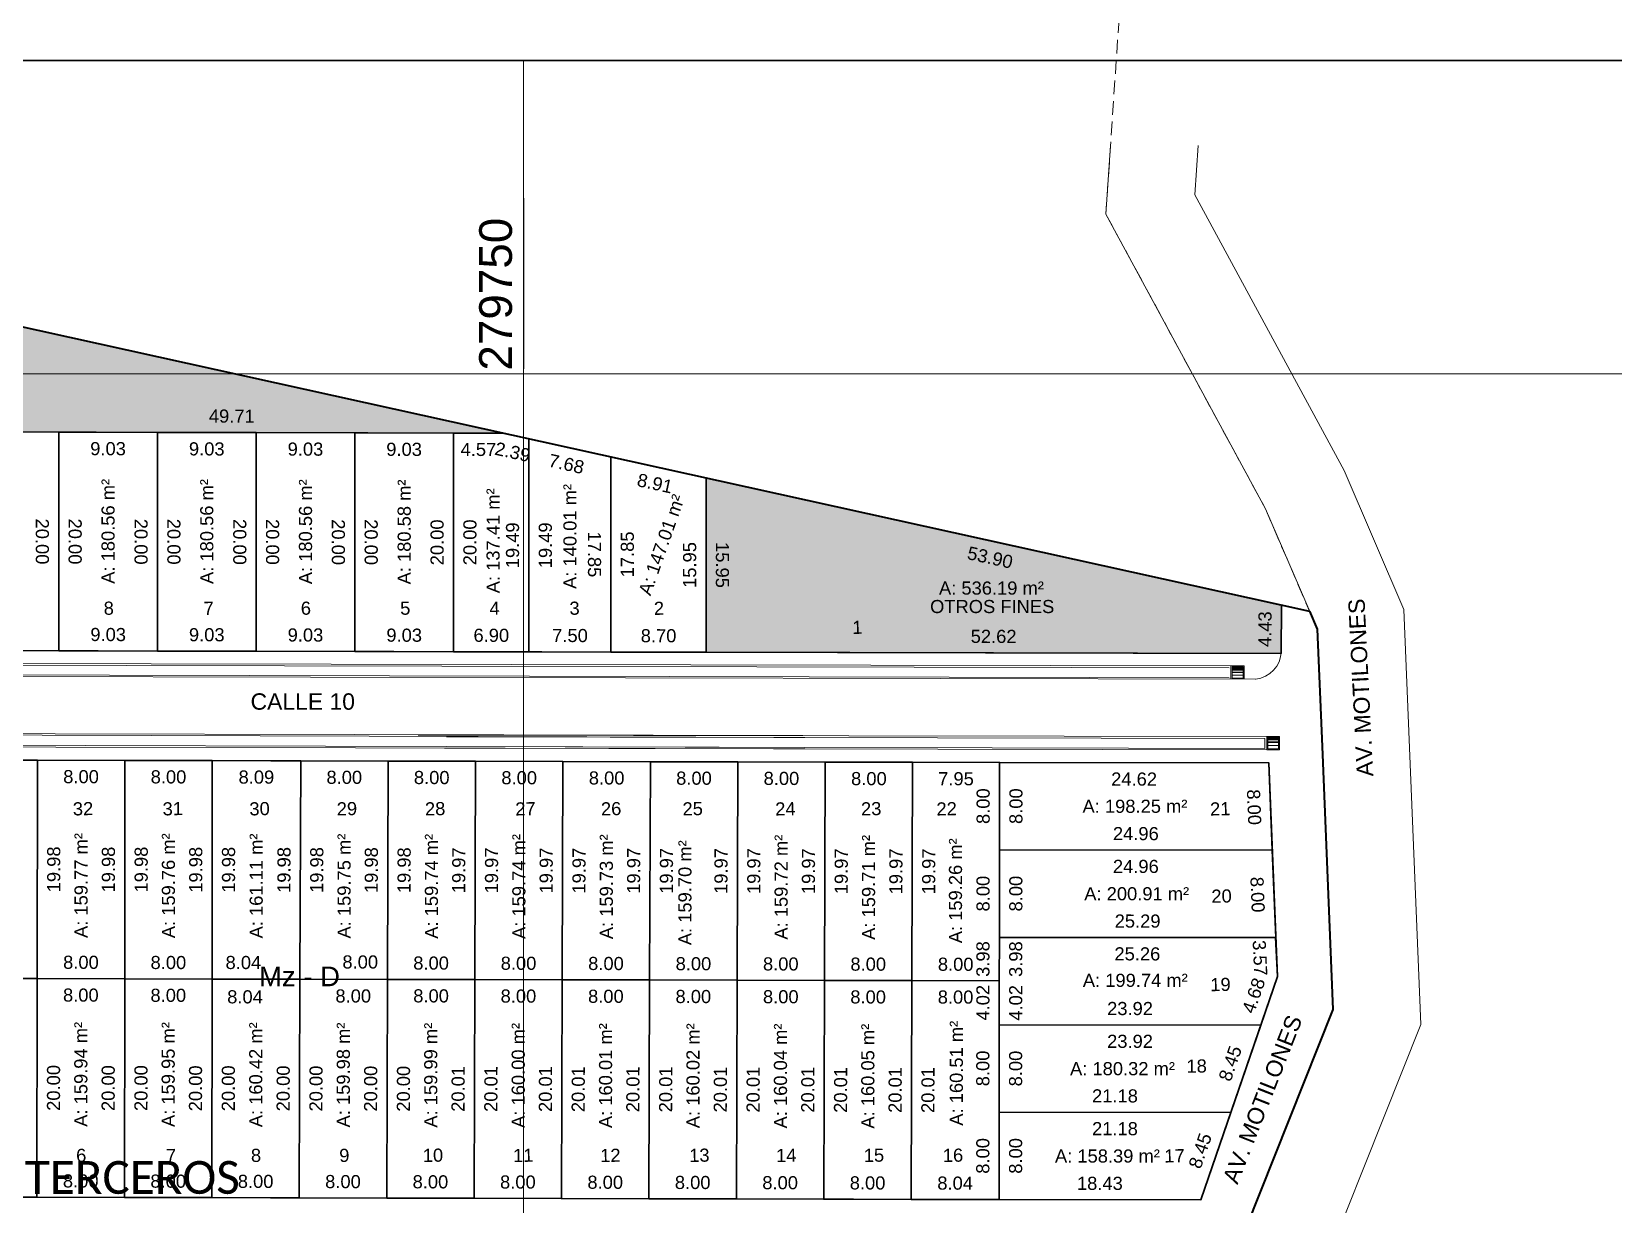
# Model space of a CAD drawing. Header units: inches. Extents: x 0 to 280406, y 0 to 9336832.
# Drawn here: x 279705 to 279849.7, y 9336524 to 9336631.3 of the extents above; entities that cross this region are included whole.
import ezdxf
from ezdxf.enums import TextEntityAlignment as Align

# ---------------------------------------------------------------- set-up
doc = ezdxf.new("R2010")
doc.units = ezdxf.units.IN
doc.header["$MEASUREMENT"] = 0
doc.linetypes.add('DASHED2', pattern=[0.375, 0.25, -0.125])
for name, color, linetype in [('CENTRO', 6, 'Continuous'), ('COORD', 7, 'Continuous'), ('Cotas', 7, 'Continuous'), ('GRILLA', 7, 'Continuous'), ('PDF_Text', 1, 'Continuous'), ('PLUMA - 04', 6, 'Continuous'), ('UC_TEXT', 7, 'Continuous')]:
    doc.layers.add(name, color=color, linetype=linetype)
for name, color, linetype, lineweight in [('LOTES', 1, 'Continuous', 30), ('manzanas', 5, 'Continuous', 30), ('MANZANEO', 4, 'Continuous', 35)]:
    doc.layers.add(name, color=color, linetype=linetype, lineweight=lineweight)
for name, color, linetype, true_color in [('PDF_corte vias', 21, 'Continuous', 0xff9f7f), ('PDF_MANZANAS-ORIGINALES', 145, 'Continuous', 0x4a8395), ('PREDIO_RURAL_PRI', 7, 'Continuous', 0xffffff)]:
    doc.layers.add(name, color=color, linetype=linetype, true_color=true_color)
doc.styles.add('Legend', font='calibri.ttf')
doc.styles.add('OCAS', font='arial.ttf')
doc.styles.add('PDF Arial-Black', font='arial.ttf')
doc.styles.get("Standard").update_dxf_attribs({"font": 'arial.ttf'})
doc.dimstyles.get("Standard").update_dxf_attribs({"dimtxt": 0.18, "dimasz": 0.18, "dimexe": 0.18, "dimexo": 0.0625, "dimgap": 0.09, "dimtad": 0, "dimtih": 1, "dimtoh": 1, "dimdec": 4, "dimzin": 0, "dimdsep": 46, "dimtxsty": 'Standard', "dimcen": 0.09, "dimadec": 0, "dimazin": 0, "dimtfac": 1, "dimtdec": 4, "dimtofl": 0, "dimtmove": 0, "dimatfit": 3, "dimfxl": 1, "dimtolj": 1, "dimtzin": 0, "dimarcsym": 0})

# ---------------------------------------------------------------- blocks, each defined once
blk = doc.blocks.new('*D16')
at = {"layer": 'COORD', "color": 0, "lineweight": -2, "transparency": 16777216}
blk.add_line((279750, 9336616.04), (279750, 9336600.44), dxfattribs=at)
at = {"layer": 'Defpoints', "color": 0, "transparency": 16777216}
for p in [(279750, 9336616.1), (279750, 9336615.1), (0, 0)]:
    blk.add_point(p, dxfattribs=at)
at = {"layer": 'COORD', "color": 0, "lineweight": 0, "transparency": 16777216, "insert": (279747.47, 9336607.27), "char_height": 3, "attachment_point": 5, "rotation": 90}
blk.add_mtext('\\A1;279750', dxfattribs=at)
blk = doc.blocks.new('*D18')
at = {"layer": 'COORD', "color": 0, "lineweight": -2, "transparency": 16777216}
blk.add_line((279900, 9336616.04), (279900, 9336600.44), dxfattribs=at)
at = {"layer": 'Defpoints', "color": 0, "transparency": 16777216}
for p in [(279900, 9336616.1), (279900, 9336615.1), (0, 0)]:
    blk.add_point(p, dxfattribs=at)
at = {"layer": 'COORD', "color": 0, "lineweight": 0, "transparency": 16777216, "insert": (279897.47, 9336607.27), "char_height": 3, "attachment_point": 5, "rotation": 90}
blk.add_mtext('\\A1;279900', dxfattribs=at)
blk = doc.blocks.new('*D28')
at = {"layer": 'COORD', "color": 0, "lineweight": -2, "transparency": 16777216}
blk.add_line((279995.36, 9336600), (279977.48, 9336600), dxfattribs=at)
at = {"layer": 'Defpoints', "color": 0, "transparency": 16777216}
for p in [(279994.42, 9336600), (279995.42, 9336600), (0, 0)]:
    blk.add_point(p, dxfattribs=at)
at = {"layer": 'COORD', "color": 0, "lineweight": 0, "transparency": 16777216, "insert": (279985.45, 9336602.53), "char_height": 3, "attachment_point": 5}
blk.add_mtext('\\A1;9336600', dxfattribs=at)

msp = doc.modelspace()

# ---------------------------------------------------------------- hatches: boundary and pattern name
at = {"layer": 'manzanas', "ltscale": 3}
h = msp.add_hatch(color=3, dxfattribs=at)
h.dxf.hatch_style = 1
h.paths.add_polyline_path([(279641.96, 9336618.03), (279638.06, 9336618.89), (279639.1, 9336614.81), (279636.25, 9336591.81), (279635.42, 9336580.39), (279633.65, 9336569.76), (279654.58, 9336569.82), (279656.97, 9336574.76), (279665.6, 9336574.74), (279665.6, 9336594.74), (279676.55, 9336594.72), (279687.51, 9336594.69), (279698.46, 9336594.67), (279748.17, 9336594.56)])
h.paths.add_polyline_path([(279659.35, 9336575.33), (279663.23, 9336575.32), (279663.23, 9336577.16), (279659.35, 9336577.17)], flags=24)
h.paths.add_polyline_path([(279654.42, 9336570.8), (279656.11, 9336574.29), (279654.45, 9336575.09), (279652.76, 9336571.6)], flags=24)
h.paths.add_polyline_path([(279641.71, 9336570.36), (279646.52, 9336570.37), (279646.51, 9336572.21), (279641.7, 9336572.2)], flags=24)
h.paths.add_polyline_path([(279636.53, 9336572.3), (279637.32, 9336577.05), (279635.51, 9336577.35), (279634.72, 9336572.61)], flags=24)
h.paths.add_polyline_path([(279638.08, 9336583.52), (279638.43, 9336588.32), (279636.6, 9336588.45), (279636.25, 9336583.66)], flags=24)
h.paths.add_polyline_path([(279639.79, 9336600.62), (279640.38, 9336605.4), (279638.55, 9336605.62), (279637.96, 9336600.85)], flags=24)
h.paths.add_polyline_path([(279638.81, 9336617.88), (279639.76, 9336614.13), (279641.51, 9336614.58), (279640.56, 9336618.33)], flags=24)
h.paths.add_polyline_path([(279691.74, 9336604.55), (279697.34, 9336603.31), (279697.74, 9336605.1), (279692.14, 9336606.34)], flags=24)
h.paths.add_polyline_path([(279720.91, 9336595.2), (279725.72, 9336595.19), (279725.72, 9336597.02), (279720.92, 9336597.03)], flags=24)
h.paths.add_polyline_path([(279690.58, 9336595.26), (279695.39, 9336595.25), (279695.39, 9336597.09), (279690.59, 9336597.1)], flags=24)
h.paths.add_polyline_path([(279679.63, 9336595.28), (279684.44, 9336595.27), (279684.44, 9336597.11), (279679.63, 9336597.12)], flags=24)
h.paths.add_polyline_path([(279668.68, 9336595.31), (279673.48, 9336595.3), (279673.49, 9336597.14), (279668.68, 9336597.15)], flags=24)
h.paths.add_polyline_path([(279647.34, 9336590.36), (279658.48, 9336590.36), (279658.48, 9336592.2), (279647.34, 9336592.2)], flags=24)
h.paths.add_polyline_path([(279643.26, 9336586.48), (279662.7, 9336586.48), (279662.7, 9336588.34), (279643.26, 9336588.34)], flags=24)
h.paths.add_polyline_path([(279665.16, 9336582.14), (279665.16, 9336586.95), (279663.33, 9336586.95), (279663.33, 9336582.14)], flags=24)
h.paths.add_polyline_path([(279650.63, 9336588.18), (279653.1, 9336588.23), (279653.05, 9336590.7), (279650.58, 9336590.65)], flags=24)
at = {"layer": 'manzanas', "ltscale": 3, "true_color": 0xf26722}
h = msp.add_hatch(color=30, dxfattribs=at)
h.dxf.hatch_style = 1
h.paths.add_polyline_path([(279819.32, 9336574.41), (279819.33, 9336578.84), (279766.7, 9336590.47), (279766.7, 9336574.52)])
h.paths.add_polyline_path([(279786.8, 9336577.7), (279786.8, 9336579.7), (279799.2, 9336579.7), (279799.2, 9336577.7)], flags=24)
h.paths.add_polyline_path([(279779.76, 9336577.69), (279780.64, 9336577.71), (279780.68, 9336575.91), (279779.8, 9336575.89)], flags=24)
h.paths.add_polyline_path([(279790.04, 9336582.75), (279790.47, 9336584.71), (279795.94, 9336583.5), (279795.51, 9336581.54)], flags=24)
h.paths.add_polyline_path([(279818.82, 9336574.59), (279816.82, 9336574.6), (279816.83, 9336579.06), (279818.83, 9336579.05)], flags=24)
h.paths.add_polyline_path([(279790.51, 9336574.97), (279790.52, 9336576.97), (279796.12, 9336576.96), (279796.11, 9336574.96)], flags=24)
h.paths.add_polyline_path([(279767.2, 9336584.99), (279769.2, 9336584.99), (279769.2, 9336579.62), (279767.2, 9336579.62)], flags=24)
h.paths.add_polyline_path([(279787.61, 9336579.39), (279787.61, 9336581.39), (279801.1, 9336581.39), (279801.1, 9336579.39)], flags=24)

# ---------------------------------------------------------------- linework, layer by layer
at = {"layer": 'CENTRO', "color": 0, "linetype": 'DASHED2', "lineweight": 5, "ltscale": 5}
msp.add_lwpolyline([(279821.91, 9336578.27), (279638.06, 9336618.89), (279637.03, 9336622.97), (279621.64, 9336650.77), (279600.41, 9336707.63), (279781.05, 9336711.54), (279791.85, 9336697.7), (279795.3, 9336683.59), (279803.39, 9336652.41), (279804.86, 9336638.03), (279803.28, 9336614.59), (279817.87, 9336587.64)], close=True, dxfattribs=at)
msp.add_lwpolyline([(279821.91, 9336578.27), (279638.06, 9336618.89), (279637.03, 9336622.97), (279621.64, 9336650.77), (279600.41, 9336707.63), (279781.05, 9336711.54), (279791.85, 9336697.7), (279795.3, 9336683.59), (279803.39, 9336652.41), (279804.86, 9336638.03), (279803.28, 9336614.59), (279817.87, 9336587.64)], close=True, dxfattribs=at)
at = {"layer": 'CENTRO', "color": 0, "lineweight": 5}
for points in [[(279637.56, 9336620.88), (279639.1, 9336614.82), (279636.25, 9336591.81), (279635.42, 9336580.39), (279632.33, 9336561.8), (279628.85, 9336556.48), (279605.2, 9336534.81), (279612.05, 9336529.38), (279639.31, 9336507.83), (279670.03, 9336496.51), (279698.98, 9336495.1), (279726.04, 9336493.22), (279812.91, 9336493.18), (279812.06, 9336511.76), (279824.05, 9336541.86), (279822.63, 9336576.63), (279817.87, 9336587.64), (279803.28, 9336614.6), (279803.71, 9336620.88)], [(279811.73, 9336620.88), (279811.42, 9336616.37), (279825.09, 9336591.14), (279830.55, 9336578.44), (279832.1, 9336540.47), (279820.12, 9336510.4), (279821.27, 9336485.04), (280296.38, 9336613.71), (280292.51, 9336620.88)]]:
    msp.add_lwpolyline(points, dxfattribs=at)
at = {"layer": 'GRILLA', "lineweight": 0}
for p, q in [((279750, 9335879.51), (279750, 9336628.63)), ((279422.77, 9336600), (279995.42, 9336600))]:
    msp.add_line(p, q, dxfattribs=at)
at = {"layer": 'LOTES'}
for points in [[(279665.6, 9336594.74), (279676.55, 9336594.72), (279687.51, 9336594.69), (279698.46, 9336594.67), (279748.17, 9336594.56), (279641.96, 9336618.03), (279638.06, 9336618.89), (279639.1, 9336614.81), (279636.25, 9336591.81), (279635.42, 9336580.39), (279633.65, 9336569.76), (279654.58, 9336569.82), (279656.97, 9336574.76), (279665.6, 9336574.74)], [(279707.49, 9336594.65), (279698.46, 9336594.67), (279698.46, 9336574.67), (279707.49, 9336574.65)], [(279716.52, 9336594.63), (279707.49, 9336594.65), (279707.49, 9336574.65), (279716.52, 9336574.63)], [(279725.55, 9336594.61), (279716.52, 9336594.63), (279716.52, 9336574.63), (279725.55, 9336574.61)], [(279734.57, 9336594.59), (279725.55, 9336594.61), (279725.55, 9336574.61), (279734.57, 9336574.59)], [(279743.6, 9336594.57), (279734.57, 9336594.59), (279734.57, 9336574.59), (279743.6, 9336574.57)], [(279750.5, 9336594.05), (279748.17, 9336594.56), (279743.6, 9336594.57), (279743.6, 9336574.57), (279750.5, 9336574.56)], [(279758, 9336592.39), (279750.5, 9336594.05), (279750.5, 9336574.56), (279758, 9336574.54)], [(279766.7, 9336590.47), (279758, 9336592.39), (279758, 9336574.54), (279766.7, 9336574.52)], [(279766.7, 9336590.47), (279766.7, 9336574.52), (279819.32, 9336574.41), (279819.33, 9336578.84)], [(279705.54, 9336564.65), (279697.54, 9336564.67), (279697.52, 9336544.69), (279705.52, 9336544.67)], [(279713.54, 9336564.63), (279705.54, 9336564.65), (279705.52, 9336544.67), (279713.52, 9336544.65)], [(279721.53, 9336564.61), (279713.54, 9336564.63), (279713.52, 9336544.65), (279721.51, 9336544.63)], [(279729.62, 9336564.59), (279721.53, 9336564.61), (279721.51, 9336544.63), (279729.55, 9336544.61)], [(279737.62, 9336564.57), (279729.62, 9336564.59), (279729.55, 9336544.61), (279737.55, 9336544.6)], [(279745.61, 9336564.55), (279737.62, 9336564.57), (279737.55, 9336544.6), (279745.55, 9336544.58)], [(279753.61, 9336564.53), (279745.61, 9336564.55), (279745.55, 9336544.58), (279753.55, 9336544.56)], [(279761.61, 9336564.51), (279753.61, 9336564.53), (279753.55, 9336544.56), (279761.54, 9336544.54)], [(279769.61, 9336564.49), (279761.61, 9336564.51), (279761.54, 9336544.54), (279761.54, 9336544.54), (279769.54, 9336544.52)], [(279777.6, 9336564.47), (279769.61, 9336564.49), (279769.54, 9336544.52), (279777.54, 9336544.5)], [(279785.6, 9336564.46), (279777.6, 9336564.47), (279777.54, 9336544.5), (279785.54, 9336544.48)], [(279793.54, 9336556.44), (279793.55, 9336564.44), (279785.6, 9336564.46), (279785.54, 9336544.48), (279793.53, 9336544.47), (279793.54, 9336548.44)], [(279818.18, 9336564.41), (279793.55, 9336564.44), (279793.54, 9336556.44), (279818.5, 9336556.41)], [(279818.5, 9336556.41), (279793.54, 9336556.44), (279793.54, 9336548.44), (279818.83, 9336548.42)], [(279818.97, 9336544.85), (279818.79, 9336548.42), (279793.54, 9336548.44), (279793.53, 9336544.47), (279793.53, 9336540.44), (279817.45, 9336540.42)], [(279705.52, 9336544.67), (279697.52, 9336544.69), (279697.5, 9336524.69), (279705.5, 9336524.67)], [(279713.52, 9336544.65), (279705.52, 9336544.67), (279705.5, 9336524.67), (279713.5, 9336524.65)], [(279721.51, 9336544.63), (279713.52, 9336544.65), (279713.5, 9336524.65), (279721.49, 9336524.63)], [(279721.51, 9336544.63), (279729.55, 9336544.61), (279729.49, 9336524.61), (279721.49, 9336524.63)], [(279737.55, 9336544.6), (279729.55, 9336544.61), (279729.49, 9336524.61), (279737.49, 9336524.59)], [(279745.55, 9336544.58), (279737.55, 9336544.6), (279737.49, 9336524.59), (279745.48, 9336524.57)], [(279753.55, 9336544.56), (279745.55, 9336544.58), (279745.48, 9336524.57), (279753.48, 9336524.55)], [(279761.54, 9336544.54), (279753.55, 9336544.56), (279753.48, 9336524.55), (279761.48, 9336524.53)], [(279769.54, 9336544.52), (279761.54, 9336544.54), (279761.48, 9336524.53), (279769.48, 9336524.51)], [(279777.54, 9336544.5), (279769.54, 9336544.52), (279769.48, 9336524.51), (279777.47, 9336524.49)], [(279785.54, 9336544.48), (279777.54, 9336544.5), (279777.47, 9336524.49), (279785.47, 9336524.47)], [(279793.53, 9336540.44), (279793.53, 9336544.47), (279785.54, 9336544.48), (279785.47, 9336524.47), (279793.51, 9336524.45), (279793.52, 9336532.45)], [(279817.45, 9336540.42), (279793.53, 9336540.44), (279793.52, 9336532.45), (279814.7, 9336532.43)], [(279814.7, 9336532.43), (279793.52, 9336532.45), (279793.51, 9336524.45), (279811.95, 9336524.43)]]:
    msp.add_lwpolyline(points, close=True, dxfattribs=at)
at = {"layer": 'manzanas'}
msp.add_lwpolyline([(279422.77, 9336628.63), (279995.42, 9336628.63), (279995.42, 9335879.51), (279422.77, 9335879.51)], close=True, dxfattribs=at)
at = {"layer": 'manzanas', "color": 5, "lineweight": 30, "ltscale": 3}
for points in [[(279612.5, 9336529.02), (279634.81, 9336529), (279656.97, 9336574.76), (279819.32, 9336574.41), (279819.33, 9336578.84), (279641.96, 9336618.03), (279638.06, 9336618.89), (279639.1, 9336614.81), (279636.25, 9336591.81), (279635.42, 9336580.39), (279632.33, 9336561.79), (279628.85, 9336556.47), (279605.2, 9336534.81), (279612.05, 9336529.38)], [(279644.32, 9336524.78), (279673.51, 9336524.75), (279793.51, 9336524.45), (279811.95, 9336524.43), (279818.97, 9336544.85), (279818.18, 9336564.41), (279793.55, 9336564.44), (279673.55, 9336564.72), (279663.56, 9336564.75)]]:
    msp.add_lwpolyline(points, close=True, dxfattribs=at)
at = {"layer": 'PDF_corte vias', "lineweight": 9}
for points in [[(279814.71, 9336573.27), (279814.7, 9336572.05)], [(279814.71, 9336573.27), (279815.93, 9336573.27)], [(279815.92, 9336572.05), (279815.93, 9336573.27)], [(279819.17, 9336566.81), (279819.17, 9336565.59), (279818, 9336565.59), (279818, 9336566.81)]]:
    msp.add_lwpolyline(points, dxfattribs=at)
at = {"layer": 'PDF_MANZANAS-ORIGINALES', "lineweight": 9}
for points in [[(279655.8, 9336572.33), (279701.66, 9336572.3), (279816.96, 9336572.05)], [(279655.89, 9336572.53), (279699.31, 9336572.44), (279814.57, 9336572.19)], [(279656.32, 9336573.4), (279699.31, 9336573.34), (279814.57, 9336573.09)], [(279656.4, 9336573.57), (279699.45, 9336573.48), (279814.71, 9336573.27), (279814.7, 9336572.05), (279814.71, 9336573.27)], [(279814.84, 9336573.18), (279814.84, 9336572.05)], [(279815.84, 9336573.18), (279814.84, 9336573.18)], [(279815.84, 9336573.09), (279814.84, 9336573.09)], [(279815.84, 9336573.04), (279814.84, 9336573.04)], [(279815.84, 9336572.95), (279814.84, 9336572.95)], [(279815.84, 9336572.82), (279814.84, 9336572.82)], [(279815.83, 9336572.68), (279814.84, 9336572.68)], [(279815.83, 9336572.41), (279814.84, 9336572.41)], [(279815.83, 9336572.05), (279815.84, 9336573.18)], [(279815.83, 9336572.14), (279814.84, 9336572.14)], [(279815.83, 9336572.14), (279814.84, 9336572.14)], [(279815.83, 9336572.09), (279814.84, 9336572.1)], [(279815.83, 9336572.09), (279814.84, 9336572.1)], [(279775.75, 9336565.67), (279666.1, 9336565.92), (279666.1, 9336567.14), (279775.57, 9336566.89)], [(279666.1, 9336567.05), (279775.75, 9336566.71)], [(279740.38, 9336566.93), (279819.17, 9336566.81)], [(279818, 9336566.81), (279818, 9336565.59), (279818, 9336566.81), (279818, 9336565.59), (279742.77, 9336565.75)], [(279742.95, 9336565.89), (279817.82, 9336565.72), (279817.82, 9336566.63), (279742.95, 9336566.79)], [(279819.08, 9336566.81), (279819.08, 9336565.68), (279818.09, 9336565.68), (279818.09, 9336566.81)], [(279819.08, 9336566.76), (279818.09, 9336566.76)], [(279819.08, 9336566.67), (279818.09, 9336566.67)], [(279819.08, 9336566.62), (279818.09, 9336566.63)], [(279819.08, 9336566.53), (279818.09, 9336566.54)], [(279666.1, 9336566.1), (279775.75, 9336565.81)], [(279819.08, 9336566.4), (279818.09, 9336566.4)], [(279819.08, 9336566.26), (279818.09, 9336566.26)], [(279819.08, 9336565.99), (279818.09, 9336565.99)]]:
    msp.add_lwpolyline(points, dxfattribs=at)
msp.add_arc((279816.72, 9336574.65), 2.6, 275.7956, 358.2115, dxfattribs=at)
at = {"layer": 'PREDIO_RURAL_PRI', "color": 5, "lineweight": 35}
msp.add_lwpolyline([(279821.91, 9336578.27), (279822.62, 9336576.62), (279823.06, 9336565.91), (279824.04, 9336541.85), (279812.05, 9336511.75), (279812.9, 9336493.17), (279726.04, 9336493.21), (279698.97, 9336495.09), (279670.03, 9336496.5), (279639.3, 9336507.82), (279612.05, 9336529.38), (279605.2, 9336534.81), (279628.85, 9336556.47), (279632.33, 9336561.79), (279635.42, 9336580.39), (279636.25, 9336591.81), (279639.1, 9336614.81), (279638.06, 9336618.89)], close=True, dxfattribs=at)
at = {"layer": 'PREDIO_RURAL_PRI', "color": 1, "lineweight": 35}
msp.add_lwpolyline([(279821.91, 9336578.27), (279822.62, 9336576.62), (279823.06, 9336565.91), (279824.04, 9336541.85), (279812.05, 9336511.75), (279812.9, 9336493.17), (279726.04, 9336493.21), (279698.97, 9336495.09), (279670.03, 9336496.5), (279639.3, 9336507.82), (279612.05, 9336529.38), (279605.2, 9336534.81), (279628.85, 9336556.47), (279632.33, 9336561.79), (279635.42, 9336580.39), (279636.25, 9336591.81), (279639.1, 9336614.81), (279638.06, 9336618.89)], close=True, dxfattribs=at)

# ---------------------------------------------------------------- texts
at = {"layer": 'Cotas', "color": 0, "ltscale": 3}
msp.add_text('49.71', height=1.2, rotation=359.876, dxfattribs=at).set_placement((279723.32, 9336596.12), align=Align.MIDDLE_CENTER)
at = {"layer": 'Cotas', "color": 0}
for s, rotation, p in [('9.03', 359.876, (279712, 9336593.14)), ('9.03', 359.876, (279721.03, 9336593.12)), ('9.03', 359.876, (279730.06, 9336593.1)), ('9.03', 359.876, (279739.08, 9336593.08)), ('4.57', 359.8761, (279745.88, 9336593.07)), ('2.39', 347.541, (279749.01, 9336592.84)), ('7.68', 347.541, (279753.93, 9336591.75)), ('A: 180.56 m²', 90, (279712, 9336585.58)), ('A: 180.56 m²', 90, (279721.03, 9336585.56)), ('A: 180.56 m²', 90, (279730.06, 9336585.54)), ('A: 180.58 m²', 90, (279739.09, 9336585.52)), ('A: 140.01 m²', 90, (279754.25, 9336585.11)), ('8.91', 347.541, (279762.03, 9336589.97)), ('A: 137.41 m²', 90, (279747.22, 9336584.71)), ('A: 147.01 m²', 70.6998, (279762.64, 9336584.35)), ('20.00', 270.0001, (279705.99, 9336584.65)), ('20.00', 270.0001, (279708.99, 9336584.65)), ('20.00', 270.0001, (279715.02, 9336584.63)), ('20.00', 270.0001, (279718.02, 9336584.63)), ('20.00', 270.0001, (279724.05, 9336584.61)), ('20.00', 270.0001, (279727.05, 9336584.61)), ('20.00', 270.0001, (279733.07, 9336584.59)), ('20.00', 270.0001, (279736.07, 9336584.59)), ('20.00', 90, (279742.1, 9336584.57)), ('20.00', 90, (279745.1, 9336584.57)), ('19.49', 90, (279749, 9336584.3)), ('19.49', 89.9984, (279752, 9336584.3)), ('17.85', 270, (279756.5, 9336583.47)), ('17.85', 90, (279759.5, 9336583.47)), ('15.95', 90, (279765.2, 9336582.5)), ('15.95', 270, (279768.2, 9336582.5)), ('53.90', 347.541, (279792.69, 9336583.19)), ('4.43', 89.8363, (279817.83, 9336576.63)), ('9.03', 359.876, (279712.01, 9336576.14)), ('9.03', 359.876, (279721.03, 9336576.12)), ('9.03', 359.876, (279730.06, 9336576.1)), ('9.03', 359.876, (279739.09, 9336576.08)), ('6.90', 359.876, (279747.06, 9336576.07)), ('7.50', 359.876, (279754.26, 9336576.05)), ('8.70', 359.876, (279762.36, 9336576.03)), ('52.62', 359.876, (279793.01, 9336575.97)), ('8.00', 359.8623, (279709.53, 9336563.14)), ('8.00', 359.8623, (279717.53, 9336563.12)), ('8.09', 359.8623, (279725.57, 9336563.1)), ('8.09', 359.8623, (279725.57, 9336563.1)), ('8.00', 359.8623, (279733.61, 9336563.08)), ('8.00', 359.8623, (279741.61, 9336563.06)), ('8.00', 359.8623, (279749.61, 9336563.04)), ('8.00', 359.8623, (279757.61, 9336563.02)), ('8.00', 359.8623, (279765.6, 9336563)), ('8.00', 359.8623, (279773.6, 9336562.98)), ('8.00', 359.8623, (279781.6, 9336562.96)), ('7.95', 359.8623, (279789.57, 9336562.95)), ('24.62', 359.943, (279805.86, 9336562.92)), ('8.00', 89.943, (279792.05, 9336560.44)), ('8.00', 89.943, (279795.05, 9336560.44)), ('8.00', 272.3234, (279816.84, 9336560.35)), ('A: 159.77 m²', 90, (279709.53, 9336553.18)), ('A: 159.76 m²', 90, (279717.52, 9336553.16)), ('A: 161.11 m²', 90, (279725.55, 9336553.14)), ('A: 159.75 m²', 90, (279733.59, 9336553.13)), ('A: 159.74 m²', 90, (279741.58, 9336553.11)), ('A: 159.74 m²', 90, (279749.58, 9336553.09)), ('A: 159.73 m²', 90, (279757.58, 9336553.07)), ('24.96', 359.943, (279806.02, 9336557.93)), ('19.98', 89.943, (279707.03, 9336554.66)), ('19.98', 89.943, (279712.03, 9336554.64)), ('19.98', 89.943, (279715.03, 9336554.64)), ('19.98', 89.943, (279720.02, 9336554.62)), ('19.98', 89.943, (279723.02, 9336554.62)), ('19.98', 89.943, (279723.02, 9336554.62)), ('19.98', 89.8137, (279728.09, 9336554.61)), ('19.98', 89.8137, (279728.09, 9336554.6)), ('19.98', 89.8137, (279731.09, 9336554.6)), ('19.98', 89.8134, (279736.08, 9336554.59)), ('19.98', 89.8134, (279739.08, 9336554.58)), ('19.97', 89.8134, (279744.08, 9336554.57)), ('19.97', 89.8134, (279747.08, 9336554.56)), ('19.97', 89.8137, (279752.08, 9336554.55)), ('19.97', 89.8137, (279755.08, 9336554.54)), ('19.97', 89.8137, (279760.08, 9336554.53)), ('19.97', 89.8137, (279763.08, 9336554.52)), ('A: 159.70 m²', 90, (279764.77, 9336552.52)), ('19.97', 89.8137, (279768.07, 9336554.51)), ('19.97', 89.8137, (279771.07, 9336554.5)), ('A: 159.72 m²', 90, (279773.57, 9336553.03)), ('19.97', 89.8134, (279776.07, 9336554.49)), ('19.97', 89.8134, (279779.07, 9336554.48)), ('A: 159.71 m²', 90, (279781.57, 9336553.01)), ('19.97', 89.8137, (279784.07, 9336554.47)), ('19.97', 89.8137, (279787.07, 9336554.47)), ('A: 159.26 m²', 90, (279789.52, 9336552.7)), ('24.96', 359.943, (279806.02, 9336554.93)), ('8.00', 89.943, (279792.04, 9336552.44)), ('8.00', 89.943, (279795.04, 9336552.44)), ('8.00', 272.3234, (279817.16, 9336552.35)), ('25.29', 359.943, (279806.18, 9336549.93)), ('3.98', 89.943, (279792.03, 9336546.46)), ('3.98', 89.943, (279795.03, 9336546.45)), ('3.57', 272.8416, (279817.38, 9336546.56)), ('8.00', 359.8675, (279709.52, 9336546.16)), ('8.00', 359.8675, (279717.52, 9336546.14)), ('8.04', 359.8675, (279724.38, 9336546.14)), ('8.00', 359.8675, (279735.07, 9336546.19)), ('8.00', 359.8675, (279741.55, 9336546.09)), ('8.00', 359.8675, (279749.55, 9336546.07)), ('8.00', 359.8675, (279757.55, 9336546.05)), ('8.00', 359.8621, (279765.55, 9336546.03)), ('8.00', 359.8675, (279773.54, 9336546.01)), ('8.00', 359.8675, (279781.54, 9336545.99)), ('8.00', 359.8675, (279789.54, 9336545.98)), ('25.26', 359.943, (279806.16, 9336546.93)), ('8.00', 359.8675, (279709.51, 9336543.16)), ('8.00', 359.8675, (279717.51, 9336543.14)), ('8.04', 359.8675, (279724.53, 9336543)), ('8.00', 359.8675, (279734.43, 9336543.08)), ('8.00', 359.8675, (279741.55, 9336543.09)), ('8.00', 359.8675, (279749.54, 9336543.07)), ('8.00', 359.8675, (279757.54, 9336543.05)), ('8.00', 359.8675, (279765.54, 9336543.03)), ('8.00', 359.8675, (279773.54, 9336543.01)), ('8.00', 359.8675, (279781.53, 9336542.99)), ('8.00', 359.8675, (279789.53, 9336542.98)), ('4.02', 89.943, (279792.03, 9336542.46)), ('4.02', 89.943, (279795.03, 9336542.45)), ('4.68', 71.0151, (279816.79, 9336543.12)), ('23.92', 359.943, (279805.49, 9336541.93)), ('A: 159.94 m²', 90, (279709.51, 9336535.91)), ('A: 159.95 m²', 90, (279717.5, 9336535.89)), ('A: 160.42 m²', 90, (279725.51, 9336535.87)), ('A: 159.98 m²', 90, (279733.52, 9336535.85)), ('A: 159.99 m²', 90, (279741.52, 9336535.83)), ('A: 160.00 m²', 90, (279749.52, 9336535.81)), ('A: 160.01 m²', 90, (279757.51, 9336535.79)), ('A: 160.02 m²', 90, (279765.51, 9336535.78)), ('A: 160.04 m²', 90, (279773.51, 9336535.76)), ('A: 160.05 m²', 90, (279781.5, 9336535.74)), ('A: 160.51 m²', 90, (279789.6, 9336536.01)), ('23.92', 359.943, (279805.49, 9336538.93)), ('8.00', 89.943, (279792.02, 9336536.45)), ('8.00', 89.943, (279795.02, 9336536.44)), ('8.45', 71.0151, (279814.65, 9336536.91)), ('20.00', 89.943, (279707.01, 9336534.67)), ('20.00', 89.943, (279712.01, 9336534.65)), ('20.00', 89.943, (279715.01, 9336534.65)), ('20.00', 89.943, (279720, 9336534.63)), ('20.00', 89.943, (279723, 9336534.63)), ('20.00', 89.8137, (279728.02, 9336534.62)), ('20.00', 89.8137, (279731.02, 9336534.61)), ('20.00', 89.8134, (279736.02, 9336534.6)), ('20.00', 89.8134, (279739.02, 9336534.59)), ('20.01', 89.8134, (279744.02, 9336534.58)), ('20.01', 89.8134, (279747.02, 9336534.57)), ('20.01', 89.8137, (279752.01, 9336534.56)), ('20.01', 89.8137, (279755.01, 9336534.55)), ('20.01', 89.8137, (279760.01, 9336534.54)), ('20.01', 89.8137, (279763.01, 9336534.53)), ('20.01', 89.8137, (279768.01, 9336534.52)), ('20.01', 89.8137, (279771.01, 9336534.51)), ('20.01', 89.8134, (279776.01, 9336534.5)), ('20.01', 89.8134, (279779.01, 9336534.49)), ('20.01', 89.8137, (279784, 9336534.48)), ('20.01', 89.8137, (279787, 9336534.47)), ('21.18', 359.943, (279804.11, 9336533.94)), ('21.18', 359.943, (279804.11, 9336530.94)), ('8.45', 71.0151, (279811.9, 9336528.92)), ('8.00', 89.943, (279792.02, 9336528.45)), ('8.00', 89.943, (279795.02, 9336528.45)), ('8.00', 359.8567, (279709.5, 9336526.16)), ('8.00', 359.8567, (279717.5, 9336526.14)), ('8.00', 359.8567, (279725.5, 9336526.12)), ('8.00', 359.8567, (279733.49, 9336526.1)), ('8.00', 359.8567, (279741.49, 9336526.08)), ('8.00', 359.8567, (279749.49, 9336526.06)), ('8.00', 359.8567, (279757.48, 9336526.04)), ('8.00', 359.8567, (279765.48, 9336526.02)), ('8.00', 359.8567, (279773.48, 9336526)), ('8.00', 359.8567, (279781.48, 9336525.98)), ('8.04', 359.8567, (279789.49, 9336525.96)), ('18.43', 359.943, (279802.73, 9336525.94))]:
    msp.add_text(s, height=1.2, rotation=rotation, dxfattribs=at).set_placement(p, align=Align.MIDDLE_CENTER)
for s, p in [('A: 536.19 m²', (279792.81, 9336580.39)), ('OTROS FINES', (279792.88, 9336578.7)), ('A: 198.25 m²', (279805.94, 9336560.43)), ('A: 200.91 m²', (279806.1, 9336552.43)), ('A: 199.74 m²', (279805.97, 9336544.51)), ('A: 180.32 m²', (279804.8, 9336536.43)), ('A: 158.39 m²', (279803.42, 9336528.44))]:
    msp.add_text(s, height=1.2, dxfattribs=at).set_placement(p, align=Align.MIDDLE_CENTER)
at = {"layer": 'MANZANEO', "lineweight": 9, "style": 'OCAS'}
msp.add_text('Mz - D', height=1.8, dxfattribs=at).set_placement((279725.81, 9336543.97, -824.82))
at = {"layer": 'PDF_Text', "char_height": 1.2, "attachment_point": 4, "rotation": 1.1888, "style": 'PDF Arial-Black'}
for s, insert in [('8', (279711.6, 9336578.53)), ('7', (279720.74, 9336578.53)), ('6', (279729.63, 9336578.53)), ('5', (279738.72, 9336578.53)), ('4', (279746.89, 9336578.53)), ('3', (279754.21, 9336578.53)), ('2', (279761.93, 9336578.53)), ('1', (279780.08, 9336576.79)), ('32', (279708.78, 9336560.18)), ('31', (279716.99, 9336560.18)), ('30', (279724.93, 9336560.18)), ('29', (279732.92, 9336560.18)), ('28', (279740.99, 9336560.18)), ('27', (279749.25, 9336560.18)), ('26', (279757.09, 9336560.18)), ('25', (279764.55, 9336560.18)), ('24', (279773.03, 9336560.18)), ('23', (279780.88, 9336560.18)), ('22', (279787.78, 9336560.18)), ('21', (279812.81, 9336560.18)), ('20', (279812.93, 9336552.19)), ('19', (279812.83, 9336544.1)), ('18', (279810.65, 9336536.64)), ('6', (279709.08, 9336528.48)), ('7', (279717.3, 9336528.48)), ('8', (279725.07, 9336528.48)), ('9', (279733.15, 9336528.48)), ('10', (279740.79, 9336528.48)), ('11', (279749.05, 9336528.48)), ('12', (279757.02, 9336528.48)), ('13', (279765.16, 9336528.48)), ('14', (279773.11, 9336528.48)), ('15', (279781.13, 9336528.48)), ('16', (279788.36, 9336528.48)), ('17', (279808.62, 9336528.44))]:
    msp.add_mtext(s, dxfattribs=dict(at, insert=insert))
at = {"layer": 'PLUMA - 04', "color": 6, "char_height": 1.5, "attachment_point": 5}
for insert, rotation in [((279826.6, 9336571.28), 92.8248), ((279817.61, 9336533.63), 68.5412)]:
    msp.add_mtext('AV. MOTILONES', dxfattribs=dict(at, insert=insert, rotation=rotation))
at = {"layer": 'PLUMA - 04', "color": 6, "insert": (279729.81, 9336570), "char_height": 1.5, "attachment_point": 5}
msp.add_mtext('CALLE 10 ', dxfattribs=at)
at = {"layer": 'UC_TEXT', "color": 0, "style": 'Legend'}
msp.add_text('PROPIEDAD DE TERCEROS', height=3, dxfattribs=at).set_placement((279699.39, 9336524.98), align=Align.CENTER)

# ---------------------------------------------------------------- dimensions: what is measured, and where the dimension line sits
at = {"layer": 'COORD', "lineweight": 0}
for feature_location, offset, dtype, picture, middle in [((279750, 9336616.1), (0, -1), 1, '*D16', (279747.47, 9336607.27)), ((279900, 9336616.1), (0, -1), 1, '*D18', (279897.47, 9336607.27)), ((279995.42, 9336600), (-1, 0), 0, '*D28', (279985.45, 9336602.53))]:
    dim = msp.add_ordinate_dim(feature_location=feature_location, offset=offset, dtype=dtype, origin=(0, 0), dimstyle='Standard', override={"dimtxt": 3, "dimgap": 1, "dimtad": 1, "dimdec": 0}, dxfattribs=at)
    dim.commit()
    dim.dimension.update_dxf_attribs({"geometry": picture, "text_midpoint": middle})

doc.saveas('drawing.dxf')
